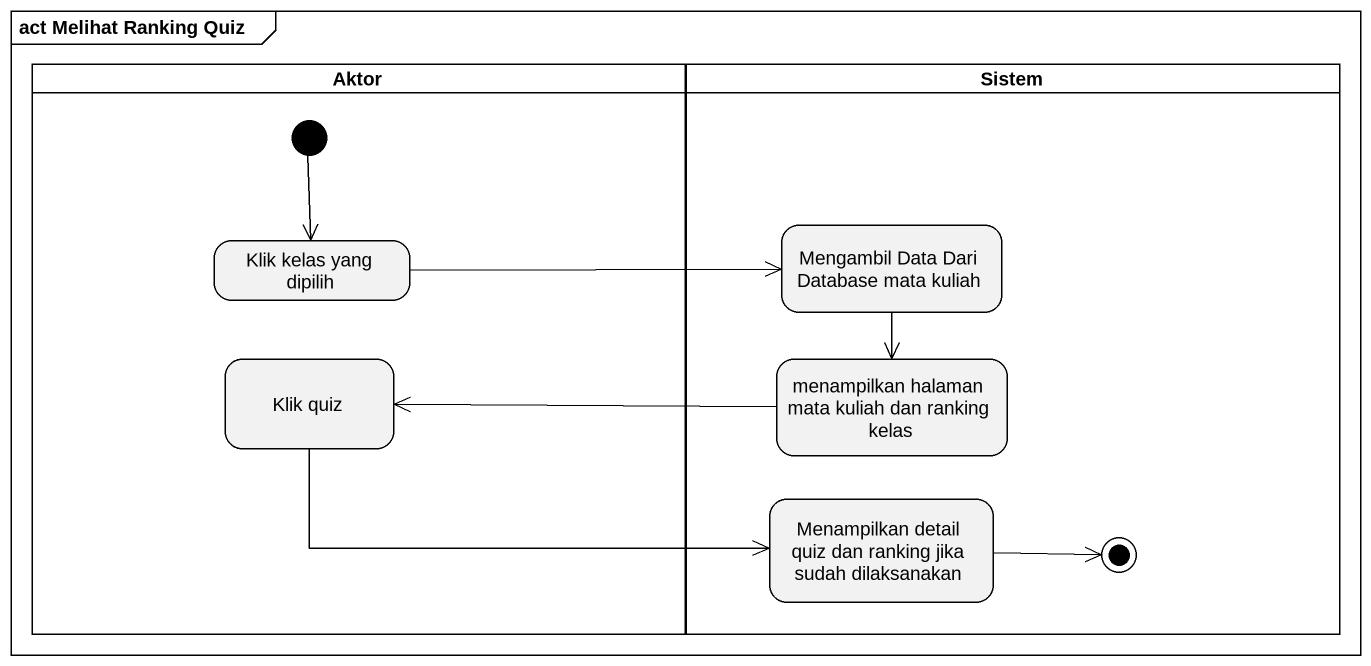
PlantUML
@startuml
mainframe act Melihat Ranking Quiz
hide empty description
state Aktor <<partition>> {
  state "Klik kelas yang dipilih" as Klik_kelas_yang_dipilih
  state "Klik quiz" as Klik_quiz
  [*] --> Klik_kelas_yang_dipilih
}
state Sistem <<partition>> {
  state "Mengambil Data Dari Database mata kuliah" as Mengambil_Data_Dari
  state "menampilkan halaman mata kuliah dan ranking kelas" as menampilkan_halaman_mata
  state "Menampilkan detail quiz dan ranking jika sudah dilaksanakan" as Menampilkan_detail_quiz_dan
  Menampilkan_detail_quiz_dan -right-> [*]
}
Mengambil_Data_Dari --> menampilkan_halaman_mata
Klik_kelas_yang_dipilih -right-> Mengambil_Data_Dari
Klik_quiz -right-> Menampilkan_detail_quiz_dan
menampilkan_halaman_mata -left-> Klik_quiz
@enduml
